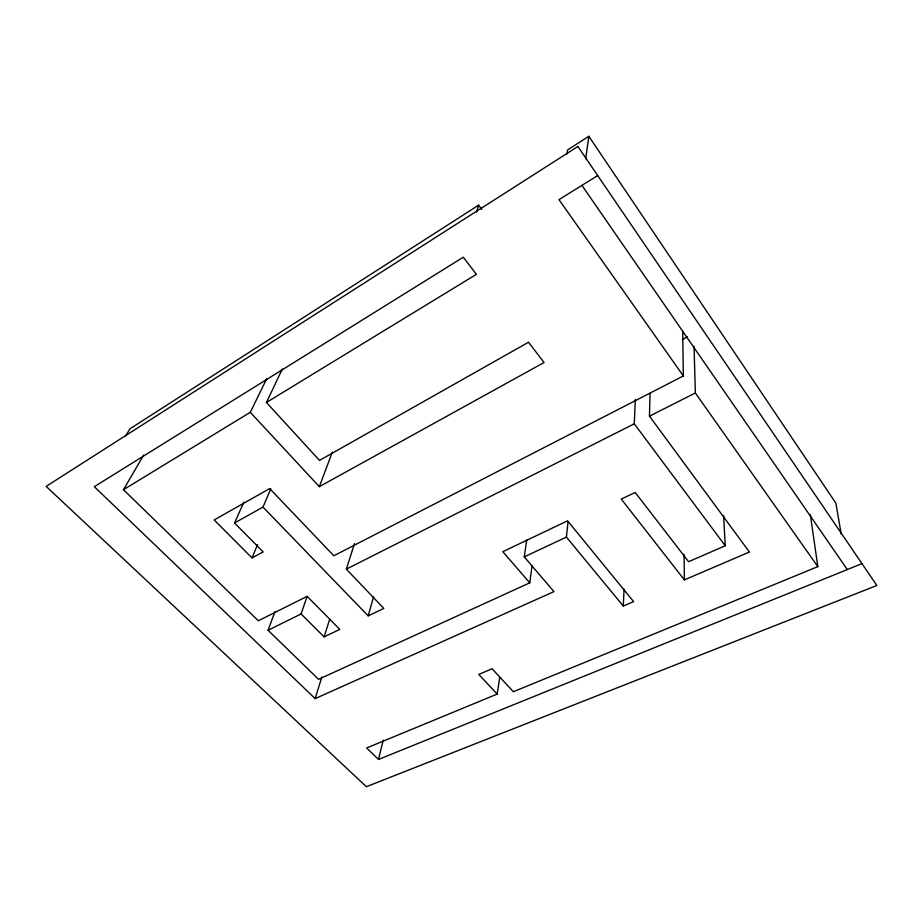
<?xml version="1.0" encoding="UTF-8"?>
<svg xmlns="http://www.w3.org/2000/svg" width="923" height="923" viewBox="0 0 923 923"><rect width="100%" height="100%" fill="white"/><g stroke="black" fill="none" stroke-linecap="round" stroke-linejoin="round"><path stroke-width="1.38" d="M723.62 515.565L725.247 545.758L688.604 561.703L635.197 492.467L621.271 499.078L684.381 579.886L749.418 552.023L649.457 416.146L650.046 393.302M725.247 545.758L634.286 423.807L635.324 399.463M275.008 611.649L268.062 630.247L318.562 679.328L529.744 582.84L502.816 551.677L567.576 520.814L633.628 601.634L623.29 606.065L624.063 589.036M623.29 606.065L566.399 537.082L568.037 521.657M529.744 582.84L532.086 565.787M585.678 158.733L588.851 136.292L567.599 149.895L566.86 154.164M266.724 378.684L250.295 412.304L319.335 486.663L544.074 362.52L528.51 342.237L319.508 460.404L266.424 402.463L476.418 274.316L463.3 257.205L94.296 486.686L315.147 698.619L553.962 591.608L524.252 556.881L526.721 540.013M861.967 563.63L378.534 759.444L366.604 747.999L497.174 694.084L499.724 677.332M378.534 759.444L383.23 740.073M270.774 488.89L262.997 507.085L368.173 615.86L373.642 596.65M476.614 212.002L478.633 205.148L481.841 209.475M315.147 698.619L321.885 676.894M324.077 636.882L339.814 629.382L307.117 596.327L301.094 613.945L324.077 636.882L329.776 619.056M368.173 615.86L383.818 608.407L346.333 569.133L354.501 543.532M319.335 486.663L332.315 452.166M682.708 331.599L683.355 375.961L333.814 555.761L269.678 488.579L214.159 519.961L252.025 557.884L257.54 544.639M252.025 557.884L263.182 551.919L234.534 522.972L243.903 502.112M266.424 402.463L282.346 368.969M307.117 596.327L258.325 620.775L123.463 489.709L143.688 455.027M125.516 436.025L129.981 428.791L478.633 205.148M597.7 175.589L558.98 199.633L683.355 375.961M123.463 489.709L250.295 412.304M234.534 522.972L262.997 507.085M682.374 339.549L687.393 336.883M346.333 569.133L634.286 423.807M649.457 416.146L695.354 392.99L694.038 346.298M268.062 630.247L301.094 613.945M524.252 556.881L566.399 537.082M810.336 514.619L817.824 566.63L513.373 691.742L492.074 668.76L478.76 674.425L497.174 694.084M695.354 392.99L817.824 566.63M581.928 185.385L847.337 569.56M588.851 136.292L835.88 503.173L841.245 534.244M684.058 554.365L684.381 579.886M577.89 146.48L46.15 486.398L366.373 786.708L876.85 585.482L577.89 146.48"/></g></svg>
